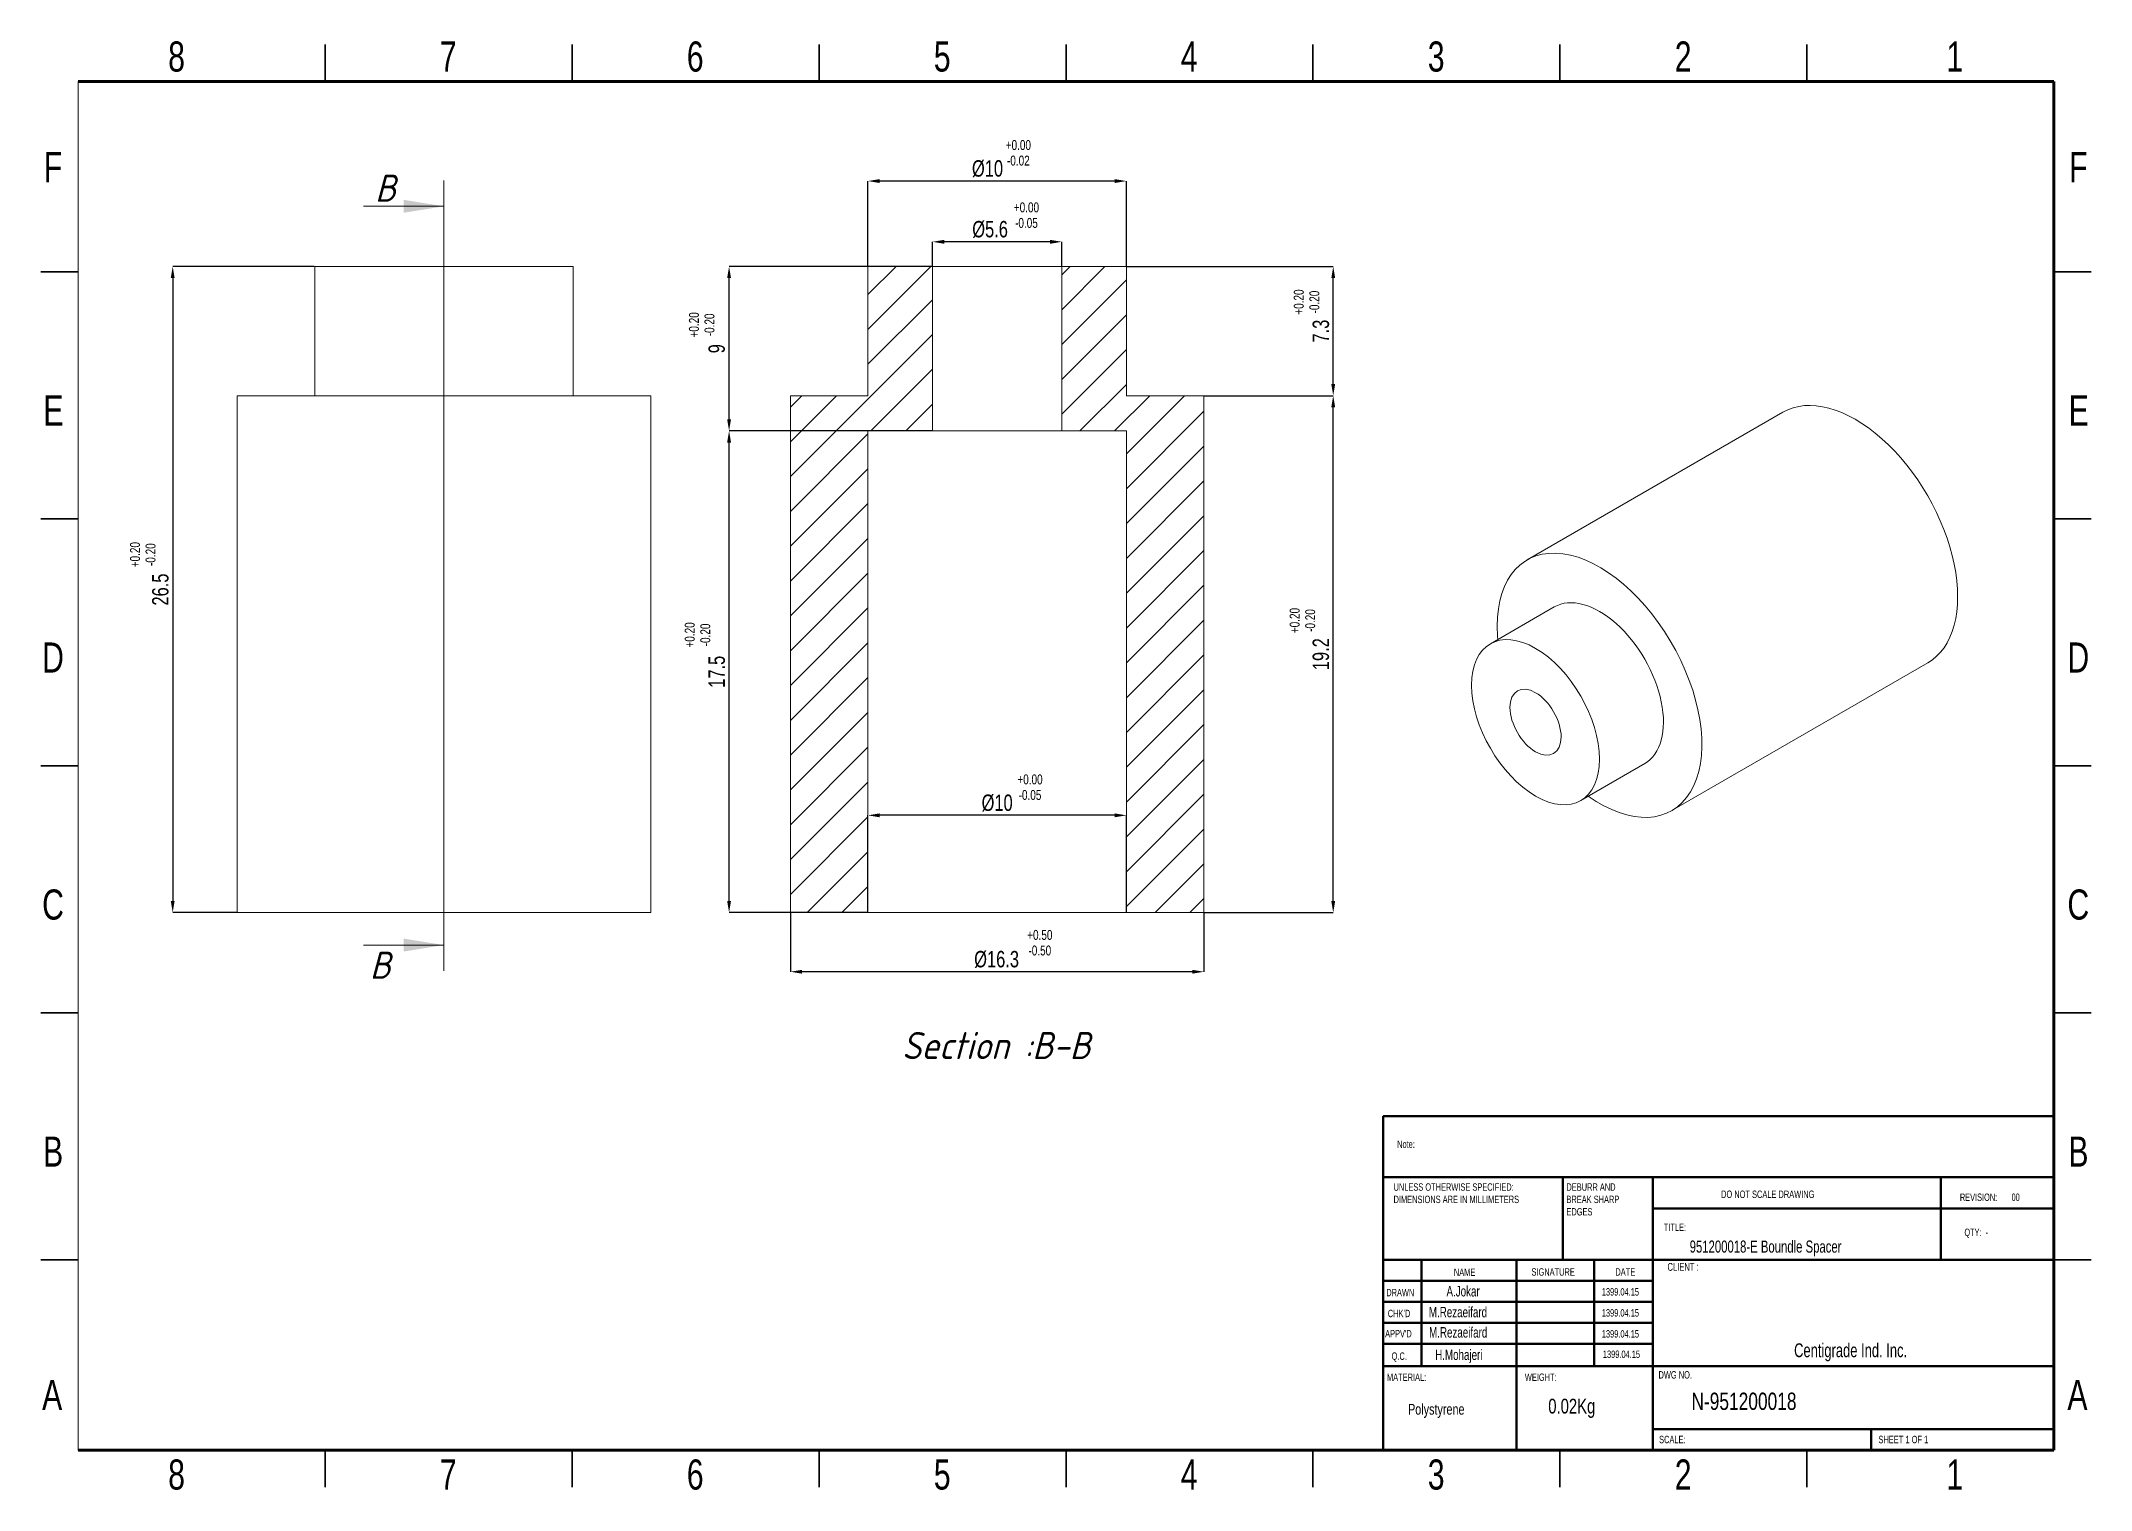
# Model space of a CAD drawing. Header units: millimetres. Extents: x 1047 to 1841, y 209 to 770.
import ezdxf

# ---------------------------------------------------------------- set-up
doc = ezdxf.new("R2010")
doc.units = ezdxf.units.MM
doc.styles.add('GENISO', font='geniso.shx', dxfattribs={"oblique": 15})
doc.styles.add('SLDTEXTSTYLE0', font='TXT', dxfattribs={"width": 0.75})
doc.styles.add('SLDTEXTSTYLE1', font='TXT', dxfattribs={"width": 0.686449})
doc.styles.add('SLDTEXTSTYLE2', font='TXT', dxfattribs={"width": 0.652778})
doc.styles.add('SLDTEXTSTYLE3', font='TXT', dxfattribs={"width": 0.692308})
doc.styles.add('SLDTEXTSTYLE4', font='TXT', dxfattribs={"width": 0.7})
doc.styles.add('SLDTEXTSTYLE5', font='TXT', dxfattribs={"width": 0.678571})
doc.dimstyles.new('SLDDIMSTYLE30', dxfattribs={"dimscale": 3, "dimtxt": 2.116667, "dimasz": 1.5, "dimexe": 0, "dimexo": 0.0625, "dimgap": 0.529167, "dimtad": 1, "dimdec": 0, "dimlfac": 3, "dimrnd": 1e-09, "dimzin": 12, "dimdsep": 46, "dimtxsty": 'SLDTEXTSTYLE0', "dimcen": 0.09, "dimadec": 0, "dimazin": 3, "dimtfac": 1, "dimtdec": 0, "dimtofl": 0, "dimtmove": 0, "dimatfit": 3, "dimfxl": 1, "dimfrac": 2, "dimtolj": 1, "dimtzin": 12, "dimarcsym": 0})

# ---------------------------------------------------------------- blocks, each defined once
blk = doc.blocks.new('SW_NOTE_62')
at = {"color": 0, "linetype": 'Continuous', "lineweight": 0, "char_height": 1.5, "attachment_point": 1, "style": 'SLDTEXTSTYLE0'}
for s, insert in [('UNLESS OTHERWISE SPECIFIED:', (0, 1.93)), ('DIMENSIONS ARE IN MILLIMETERS', (0, -0.57))]:
    blk.add_mtext(s, dxfattribs=dict(at, insert=insert))
blk = doc.blocks.new('SW_NOTE_63')
at = {"color": 0, "linetype": 'Continuous', "lineweight": 0, "char_height": 1.5, "attachment_point": 1, "style": 'SLDTEXTSTYLE0'}
for s, insert in [('DEBURR AND', (0, 1.93)), ('BREAK SHARP', (0, -0.57)), ('EDGES', (0, -3.07))]:
    blk.add_mtext(s, dxfattribs=dict(at, insert=insert))
blk = doc.blocks.new('*D3')
at = {"color": 0, "linetype": 'Continuous', "lineweight": -2, "transparency": 16777216}
for p, q in [((1497.43, 632.25), (1547.32, 632.25)), ((1547.32, 436.75), (1547.32, 627.75)), ((1497.43, 432.25), (1547.32, 432.25))]:
    blk.add_line(p, q, dxfattribs=at)
at = {"color": 0, "linetype": 'Continuous', "transparency": 16777216}
for points in [[(1546.57, 627.75), (1548.07, 627.75), (1547.32, 632.25)], [(1546.57, 436.75), (1548.07, 436.75), (1547.32, 432.25)]]:
    blk.add_solid(points, dxfattribs=at)
at = {"layer": 'Defpoints', "color": 0, "linetype": 'Continuous', "transparency": 16777216}
for p in [(1497.25, 632.25), (1547.32, 632.25), (1497.25, 432.25)]:
    blk.add_point(p, dxfattribs=at)
at = {"color": 0, "linetype": 'Continuous', "lineweight": 18, "transparency": 16777216, "insert": (1542.56, 532.25), "char_height": 6.35, "attachment_point": 5, "rotation": 90, "style": 'SLDTEXTSTYLE0'}
blk.add_mtext('\\A1;19.2', dxfattribs=at)
blk = doc.blocks.new('*D4')
at = {"color": 0, "linetype": 'Continuous', "lineweight": -2, "transparency": 16777216}
for p, q in [((1467.43, 682.25), (1547.32, 682.25)), ((1547.32, 636.75), (1547.32, 677.75)), ((1497.43, 632.25), (1547.32, 632.25))]:
    blk.add_line(p, q, dxfattribs=at)
at = {"color": 0, "linetype": 'Continuous', "transparency": 16777216}
for points in [[(1546.57, 677.75), (1548.07, 677.75), (1547.32, 682.25)], [(1546.57, 636.75), (1548.07, 636.75), (1547.32, 632.25)]]:
    blk.add_solid(points, dxfattribs=at)
at = {"layer": 'Defpoints', "color": 0, "linetype": 'Continuous', "transparency": 16777216}
for p in [(1467.25, 682.25), (1547.32, 682.25), (1497.25, 632.25)]:
    blk.add_point(p, dxfattribs=at)
at = {"color": 0, "linetype": 'Continuous', "lineweight": 18, "transparency": 16777216, "insert": (1542.56, 657.25), "char_height": 6.35, "attachment_point": 5, "rotation": 90, "style": 'SLDTEXTSTYLE0'}
blk.add_mtext('\\A1;7.3', dxfattribs=at)
blk = doc.blocks.new('*D5')
at = {"color": 0, "linetype": 'Continuous', "lineweight": -2, "transparency": 16777216}
for p, q in [((1152.98, 682.25), (1098.19, 682.25)), ((1098.19, 677.75), (1098.19, 436.75)), ((1122.98, 432.25), (1098.19, 432.25))]:
    blk.add_line(p, q, dxfattribs=at)
at = {"color": 0, "linetype": 'Continuous', "transparency": 16777216}
for points in [[(1097.44, 677.75), (1098.94, 677.75), (1098.19, 682.25)], [(1097.44, 436.75), (1098.94, 436.75), (1098.19, 432.25)]]:
    blk.add_solid(points, dxfattribs=at)
at = {"layer": 'Defpoints', "color": 0, "linetype": 'Continuous', "transparency": 16777216}
for p in [(1153.17, 682.25), (1098.19, 432.25), (1123.17, 432.25)]:
    blk.add_point(p, dxfattribs=at)
at = {"color": 0, "linetype": 'Continuous', "lineweight": 18, "transparency": 16777216, "insert": (1093.43, 557.25), "char_height": 6.35, "attachment_point": 5, "rotation": 90, "style": 'SLDTEXTSTYLE0'}
blk.add_mtext('\\A1;26.5', dxfattribs=at)
blk = doc.blocks.new('*D6')
at = {"color": 0, "linetype": 'Continuous', "lineweight": -2, "transparency": 16777216}
for p, q in [((1367.25, 432.44), (1367.25, 469.9)), ((1462.75, 469.9), (1371.75, 469.9)), ((1467.25, 432.44), (1467.25, 469.9))]:
    blk.add_line(p, q, dxfattribs=at)
at = {"color": 0, "linetype": 'Continuous', "transparency": 16777216}
for points in [[(1371.75, 470.65), (1371.75, 469.15), (1367.25, 469.9)], [(1462.75, 470.65), (1462.75, 469.15), (1467.25, 469.9)]]:
    blk.add_solid(points, dxfattribs=at)
at = {"layer": 'Defpoints', "color": 0, "linetype": 'Continuous', "transparency": 16777216}
for p in [(1367.25, 469.9), (1367.25, 432.25), (1467.25, 432.25)]:
    blk.add_point(p, dxfattribs=at)
at = {"color": 0, "linetype": 'Continuous', "lineweight": 18, "transparency": 16777216, "insert": (1417.25, 474.66), "char_height": 6.35, "attachment_point": 5, "style": 'SLDTEXTSTYLE0'}
blk.add_mtext('\\A1;%%C10', dxfattribs=at)
blk = doc.blocks.new('*D7')
at = {"color": 0, "linetype": 'Continuous', "lineweight": -2, "transparency": 16777216}
for p, q in [((1392.25, 682.44), (1392.25, 691.81)), ((1437.75, 691.81), (1396.75, 691.81)), ((1442.25, 682.44), (1442.25, 691.81))]:
    blk.add_line(p, q, dxfattribs=at)
at = {"color": 0, "linetype": 'Continuous', "transparency": 16777216}
for points in [[(1396.75, 692.56), (1396.75, 691.06), (1392.25, 691.81)], [(1437.75, 692.56), (1437.75, 691.06), (1442.25, 691.81)]]:
    blk.add_solid(points, dxfattribs=at)
at = {"layer": 'Defpoints', "color": 0, "linetype": 'Continuous', "transparency": 16777216}
for p in [(1392.25, 691.81), (1392.25, 682.25), (1442.25, 682.25)]:
    blk.add_point(p, dxfattribs=at)
at = {"color": 0, "linetype": 'Continuous', "lineweight": 18, "transparency": 16777216, "insert": (1414.52, 696.58), "char_height": 6.35, "attachment_point": 5, "style": 'SLDTEXTSTYLE0'}
blk.add_mtext('\\A1;%%C5.6', dxfattribs=at)
blk = doc.blocks.new('*D8')
at = {"color": 0, "linetype": 'Continuous', "lineweight": -2, "transparency": 16777216}
for p, q in [((1367.25, 682.44), (1367.25, 715.31)), ((1462.75, 715.31), (1371.75, 715.31)), ((1467.25, 682.44), (1467.25, 715.31))]:
    blk.add_line(p, q, dxfattribs=at)
at = {"color": 0, "linetype": 'Continuous', "transparency": 16777216}
for points in [[(1371.75, 716.06), (1371.75, 714.56), (1367.25, 715.31)], [(1462.75, 716.06), (1462.75, 714.56), (1467.25, 715.31)]]:
    blk.add_solid(points, dxfattribs=at)
at = {"layer": 'Defpoints', "color": 0, "linetype": 'Continuous', "transparency": 16777216}
for p in [(1367.25, 715.31), (1367.25, 682.25), (1467.25, 682.25)]:
    blk.add_point(p, dxfattribs=at)
at = {"color": 0, "linetype": 'Continuous', "lineweight": 18, "transparency": 16777216, "insert": (1413.52, 720.08), "char_height": 6.35, "attachment_point": 5, "style": 'SLDTEXTSTYLE0'}
blk.add_mtext('\\A1;%%C10', dxfattribs=at)
blk = doc.blocks.new('*D9')
at = {"color": 0, "linetype": 'Continuous', "lineweight": -2, "transparency": 16777216}
for p, q in [((1337.25, 432.06), (1337.25, 409.37)), ((1497.25, 432.06), (1497.25, 409.37)), ((1492.75, 409.37), (1341.75, 409.37))]:
    blk.add_line(p, q, dxfattribs=at)
at = {"color": 0, "linetype": 'Continuous', "transparency": 16777216}
for points in [[(1341.75, 410.12), (1341.75, 408.62), (1337.25, 409.37)], [(1492.75, 410.12), (1492.75, 408.62), (1497.25, 409.37)]]:
    blk.add_solid(points, dxfattribs=at)
at = {"layer": 'Defpoints', "color": 0, "linetype": 'Continuous', "transparency": 16777216}
for p in [(1337.25, 432.25), (1497.25, 432.25), (1337.25, 409.37)]:
    blk.add_point(p, dxfattribs=at)
at = {"color": 0, "linetype": 'Continuous', "lineweight": 18, "transparency": 16777216, "insert": (1417.04, 414.14), "char_height": 6.35, "attachment_point": 5, "style": 'SLDTEXTSTYLE0'}
blk.add_mtext('\\A1;%%C16.3', dxfattribs=at)
blk = doc.blocks.new('*D10')
at = {"color": 0, "linetype": 'Continuous', "lineweight": -2, "transparency": 16777216}
for p, q in [((1367.06, 618.62), (1313.51, 618.62)), ((1313.51, 436.75), (1313.51, 614.12)), ((1367.06, 432.25), (1313.51, 432.25))]:
    blk.add_line(p, q, dxfattribs=at)
at = {"color": 0, "linetype": 'Continuous', "transparency": 16777216}
for points in [[(1312.76, 614.12), (1314.26, 614.12), (1313.51, 618.62)], [(1312.76, 436.75), (1314.26, 436.75), (1313.51, 432.25)]]:
    blk.add_solid(points, dxfattribs=at)
at = {"layer": 'Defpoints', "color": 0, "linetype": 'Continuous', "transparency": 16777216}
for p in [(1313.51, 618.62), (1367.25, 618.62), (1367.25, 432.25)]:
    blk.add_point(p, dxfattribs=at)
at = {"color": 0, "linetype": 'Continuous', "lineweight": 18, "transparency": 16777216, "insert": (1308.75, 525.44), "char_height": 6.35, "attachment_point": 5, "rotation": 90, "style": 'SLDTEXTSTYLE0'}
blk.add_mtext('\\A1;17.5', dxfattribs=at)
blk = doc.blocks.new('*D11')
at = {"color": 0, "linetype": 'Continuous', "lineweight": -2, "transparency": 16777216}
for p, q in [((1392.06, 682.25), (1313.51, 682.25)), ((1313.51, 623.12), (1313.51, 677.75)), ((1392.06, 618.62), (1313.51, 618.62))]:
    blk.add_line(p, q, dxfattribs=at)
at = {"color": 0, "linetype": 'Continuous', "transparency": 16777216}
for points in [[(1312.76, 677.75), (1314.26, 677.75), (1313.51, 682.25)], [(1312.76, 623.12), (1314.26, 623.12), (1313.51, 618.62)]]:
    blk.add_solid(points, dxfattribs=at)
at = {"layer": 'Defpoints', "color": 0, "linetype": 'Continuous', "transparency": 16777216}
for p in [(1313.51, 682.25), (1392.25, 682.25), (1392.25, 618.62)]:
    blk.add_point(p, dxfattribs=at)
at = {"color": 0, "linetype": 'Continuous', "lineweight": 18, "transparency": 16777216, "insert": (1308.75, 650.44), "char_height": 6.35, "attachment_point": 5, "rotation": 90, "style": 'SLDTEXTSTYLE0'}
blk.add_mtext('\\A1;9', dxfattribs=at)

msp = doc.modelspace()

# ---------------------------------------------------------------- hatches: boundary and pattern name
at = {"linetype": 'Continuous', "lineweight": 18}
h = msp.add_hatch(dxfattribs=at)
h.set_pattern_fill('ANSI31', scale=3)
h.set_pattern_definition([(45, (-135.259, -319.277), (-6.73519, 6.73519), [])])
h.paths.add_polyline_path([(1497.25, 632.25), (1467.25, 632.25), (1467.25, 682.25), (1442.25, 682.25), (1442.25, 618.62), (1467.25, 618.62), (1467.25, 432.25), (1497.25, 432.25)])
h.paths.add_polyline_path([(1367.25, 618.62), (1392.25, 618.62), (1392.25, 682.25), (1367.25, 682.25), (1367.25, 632.25), (1337.25, 632.25), (1337.25, 432.25), (1367.25, 432.25)])

# ---------------------------------------------------------------- linework, layer by layer
at = {"linetype": 'Continuous', "lineweight": 35}
for p, q in [((1157.15, 753.82), (1157.15, 768.16)), ((1252.73, 753.82), (1252.73, 768.16)), ((1348.31, 753.82), (1348.31, 768.16)), ((1443.9, 768.16), (1443.9, 753.82)), ((1443.9, 753.82), (1443.9, 768.16)), ((1539.48, 753.82), (1539.48, 768.16)), ((1635.07, 753.82), (1635.07, 768.16)), ((1730.65, 753.82), (1730.65, 768.16)), ((1061.56, 680.22), (1047.22, 680.22)), ((1826.24, 680.22), (1840.58, 680.22)), ((1061.56, 584.63), (1047.22, 584.63)), ((1826.24, 584.63), (1840.58, 584.63)), ((1047.22, 489.05), (1061.56, 489.05)), ((1061.56, 489.05), (1047.22, 489.05)), ((1840.58, 489.05), (1826.24, 489.05)), ((1826.24, 489.05), (1840.58, 489.05)), ((1061.56, 393.46), (1047.22, 393.46)), ((1826.24, 393.46), (1840.58, 393.46)), ((1061.56, 297.88), (1047.22, 297.88)), ((1826.24, 297.88), (1840.58, 297.88)), ((1157.15, 224.28), (1157.15, 209.94)), ((1252.73, 224.28), (1252.73, 209.94)), ((1348.31, 224.28), (1348.31, 209.94)), ((1443.9, 209.94), (1443.9, 224.28)), ((1443.9, 224.28), (1443.9, 209.94)), ((1539.48, 224.28), (1539.48, 209.94)), ((1635.07, 224.28), (1635.07, 209.94)), ((1730.65, 224.28), (1730.65, 209.94))]:
    msp.add_line(p, q, dxfattribs=at)
at = {"linetype": 'Continuous', "lineweight": 18}
msp.add_line((1061.56, 224.28), (1061.56, 753.82), dxfattribs=at)
at = {"linetype": 'Continuous', "lineweight": 70}
for p, q in [((1061.56, 753.82), (1826.24, 753.82)), ((1826.24, 753.82), (1826.24, 224.28)), ((1826.24, 224.28), (1061.56, 224.28))]:
    msp.add_line(p, q, dxfattribs=at)
at = {"color": 7, "linetype": 'Continuous', "lineweight": 18}
for p, q in [((1203.17, 715.54), (1203.17, 409.7)), ((1172.05, 705.54), (1203.17, 705.54)), ((1153.17, 682.25), (1153.17, 632.25)), ((1153.17, 682.25), (1203.17, 682.25)), ((1203.17, 682.25), (1253.17, 682.25)), ((1253.17, 632.25), (1253.17, 682.25)), ((1367.25, 682.25), (1367.25, 632.25)), ((1367.25, 682.25), (1392.25, 682.25)), ((1392.25, 682.25), (1392.25, 618.62)), ((1442.25, 682.25), (1392.25, 682.25)), ((1442.25, 618.62), (1442.25, 682.25)), ((1442.25, 682.25), (1467.25, 682.25)), ((1467.25, 632.25), (1467.25, 682.25)), ((1123.17, 632.25), (1123.17, 432.25)), ((1123.17, 632.25), (1203.17, 632.25)), ((1203.17, 632.25), (1283.17, 632.25)), ((1283.17, 432.25), (1283.17, 632.25)), ((1337.25, 632.25), (1337.25, 432.25)), ((1337.25, 632.25), (1367.25, 632.25)), ((1467.25, 632.25), (1497.25, 632.25)), ((1497.25, 432.25), (1497.25, 632.25)), ((1367.25, 618.62), (1392.25, 618.62)), ((1367.25, 618.62), (1367.25, 432.25)), ((1442.25, 618.62), (1392.25, 618.62)), ((1442.25, 618.62), (1467.25, 618.62)), ((1467.25, 432.25), (1467.25, 618.62)), ((1123.17, 432.25), (1203.17, 432.25)), ((1203.17, 432.25), (1283.17, 432.25)), ((1337.25, 432.25), (1367.25, 432.25)), ((1467.25, 432.25), (1367.25, 432.25)), ((1467.25, 432.25), (1497.25, 432.25)), ((1172.05, 419.7), (1203.17, 419.7))]:
    msp.add_line(p, q, dxfattribs=at)
at = {"linetype": 'Continuous', "lineweight": 0, "extrusion": (1e-16, 0.816497, 0.57735)}
for p, q in [((1721.37, 625.87), (1622.37, 568.72)), ((1632.87, 550.53), (1608.12, 536.24)), ((1777.37, 528.88), (1678.37, 471.72)), ((1667.87, 489.91), (1643.12, 475.62))]:
    msp.add_line(p, q, dxfattribs=at)
at = {"linetype": 'Continuous', "lineweight": 50}
for p, q in [((1566.63, 353.5), (1826.24, 353.5)), ((1566.63, 353.5), (1566.63, 329.9)), ((1566.63, 329.9), (1826.24, 329.9)), ((1566.63, 329.9), (1566.63, 224.76)), ((1636.22, 329.9), (1636.22, 297.88)), ((1671.01, 329.9), (1671.01, 224.28)), ((1782.44, 297.88), (1782.44, 329.9)), ((1826.24, 317.71), (1671.01, 317.71)), ((1826.24, 297.88), (1566.63, 297.88)), ((1581.54, 297.88), (1581.54, 256.78)), ((1618.23, 297.88), (1618.23, 224.76)), ((1648.27, 297.88), (1648.27, 256.78)), ((1671.01, 224.76), (1671.01, 297.88)), ((1671.01, 289.75), (1566.63, 289.75)), ((1671.01, 281.63), (1566.63, 281.63)), ((1671.01, 273.5), (1566.63, 273.5)), ((1671.01, 265.38), (1566.63, 265.38)), ((1586.51, 256.78), (1566.63, 256.78)), ((1586.51, 256.78), (1826.24, 256.78)), ((1671.01, 232.4), (1826.24, 232.4)), ((1755.51, 224.28), (1755.51, 232.4))]:
    msp.add_line(p, q, dxfattribs=at)
at = {"linetype": 'Continuous', "lineweight": 0}
for centre, major_axis, start_param, end_param in [((1749.37, 577.37), (28, -48.5), 0, 3.141593), ((1650.37, 520.22), (28, -48.5), -0.895665, 3.926991), ((1650.37, 520.22), (17.5, -30.31), 0, 3.141593), ((1625.62, 505.93), (-17.5, 30.31), -5.497787, 0.785398), ((1650.37, 520.22), (28, -48.5), -2.356194, -2.245928), ((1625.62, 505.93), (-7, 12.12), -5.497787, 0.785398)]:
    msp.add_ellipse(centre, major_axis=major_axis, ratio=0.57735, start_param=start_param, end_param=end_param, dxfattribs=at)
at = {"color": 7, "linetype": 'Continuous', "lineweight": 18}
for points in [[(1203.17, 705.54), (1187.61, 708.03), (1187.61, 703.05)], [(1203.17, 419.7), (1187.61, 422.19), (1187.61, 417.21)]]:
    msp.add_solid(points, dxfattribs=at)

# ---------------------------------------------------------------- block references
at = {"linetype": 'Continuous', "lineweight": 0, "xscale": 1.911693675493353, "yscale": 1.911693675493353, "zscale": 1.911693675493353}
for name, p in [('SW_NOTE_62', (1570.66, 323.82)), ('SW_NOTE_63', (1637.57, 323.82))]:
    msp.add_blockref(name, p, dxfattribs=at)

# ---------------------------------------------------------------- texts
at = {"linetype": 'Continuous', "lineweight": 0}
for s, insert, char_height, attachment_point, style in [('8', (1099.68, 769.33), 11.65, 2, 'SLDTEXTSTYLE0'), ('7', (1204.82, 769.33), 11.65, 2, 'SLDTEXTSTYLE0'), ('6', (1300.4, 769.33), 11.65, 2, 'SLDTEXTSTYLE0'), ('5', (1395.99, 769.33), 11.65, 2, 'SLDTEXTSTYLE0'), ('4', (1491.57, 769.33), 11.65, 2, 'SLDTEXTSTYLE0'), ('3', (1587.16, 769.33), 11.65, 2, 'SLDTEXTSTYLE0'), ('2', (1682.74, 769.33), 11.65, 2, 'SLDTEXTSTYLE0'), ('1', (1787.89, 769.33), 11.65, 2, 'SLDTEXTSTYLE0'), ('F', (1051.88, 726.53), 11.65, 2, 'SLDTEXTSTYLE0'), ('F', (1835.67, 726.53), 11.65, 2, 'SLDTEXTSTYLE0'), ('E', (1052.02, 632.38), 11.65, 2, 'SLDTEXTSTYLE0'), ('E', (1835.82, 632.38), 11.65, 2, 'SLDTEXTSTYLE0'), ('D', (1051.87, 536.79), 11.65, 2, 'SLDTEXTSTYLE0'), ('D', (1835.66, 536.79), 11.65, 2, 'SLDTEXTSTYLE0'), ('C', (1051.88, 441.21), 11.65, 2, 'SLDTEXTSTYLE0'), ('C', (1835.67, 441.21), 11.65, 2, 'SLDTEXTSTYLE0'), ('B', (1051.91, 345.62), 11.65, 2, 'SLDTEXTSTYLE0'), ('Note:', (1572.04, 344.08), 2.868, 1, 'SLDTEXTSTYLE0'), ('B', (1835.71, 345.62), 11.65, 2, 'SLDTEXTSTYLE0'), ('DO NOT SCALE DRAWING', (1697.42, 324.71), 2.8675, 1, 'SLDTEXTSTYLE0'), ('REVISION:       00', (1789.83, 323.56), 2.8675, 1, 'SLDTEXTSTYLE2'), ('TITLE:', (1675.24, 311.96), 2.868, 1, 'SLDTEXTSTYLE0'), ('QTY:  -', (1791.59, 309.99), 2.868, 1, 'SLDTEXTSTYLE5'), ('951200018-E Boundle Spacer', (1685.26, 305.38), 4.6836, 1, 'SLDTEXTSTYLE4'), ('NAME', (1594.01, 294.54), 2.868, 1, 'SLDTEXTSTYLE0'), ('SIGNATURE', (1624.04, 294.65), 2.868, 1, 'SLDTEXTSTYLE0'), ('DATE', (1656.51, 294.65), 2.868, 1, 'SLDTEXTSTYLE0'), ('CLIENT :', (1676.67, 296.7), 3.035, 1, 'SLDTEXTSTYLE4'), ('DRAWN', (1567.86, 286.67), 2.868, 1, 'SLDTEXTSTYLE1'), ('A.Jokar', (1591.16, 287.78), 4.046, 1, 'SLDTEXTSTYLE4'), ('1399.04.15', (1651.26, 286.95), 2.868, 1, 'SLDTEXTSTYLE0'), ("CHK'D", (1568.43, 278.59), 2.868, 1, 'SLDTEXTSTYLE0'), ('M.Rezaeifard', (1584.33, 279.71), 4.0464, 1, 'SLDTEXTSTYLE4'), ('1399.04.15', (1651.26, 278.82), 2.868, 1, 'SLDTEXTSTYLE0'), ("APPV'D", (1567.4, 270.76), 2.868, 1, 'SLDTEXTSTYLE0'), ('M.Rezaeifard', (1584.41, 271.88), 4.0464, 1, 'SLDTEXTSTYLE4'), ('1399.04.15', (1651.26, 270.7), 2.868, 1, 'SLDTEXTSTYLE0'), ('Q.C.', (1569.91, 262.08), 2.868, 1, 'SLDTEXTSTYLE0'), ('H.Mohajeri', (1586.77, 263.2), 4.046, 1, 'SLDTEXTSTYLE4'), ('1399.04.15', (1651.66, 262.81), 2.868, 1, 'SLDTEXTSTYLE0'), ('Centigrade Ind. Inc.', (1725.68, 265.59), 5.3527, 1, 'SLDTEXTSTYLE4'), ('MATERIAL:', (1568.11, 253.92), 2.868, 1, 'SLDTEXTSTYLE0'), ('WEIGHT:', (1621.48, 253.92), 2.865, 1, 'SLDTEXTSTYLE0'), ('DWG NO.', (1673.21, 254.84), 2.868, 1, 'SLDTEXTSTYLE0'), ('A', (1051.54, 251.47), 11.65, 2, 'SLDTEXTSTYLE0'), ('N-951200018', (1685.94, 246.53), 6.6909, 1, 'SLDTEXTSTYLE0'), ('A', (1835.33, 251.47), 11.65, 2, 'SLDTEXTSTYLE0'), ('Polystyrene', (1576.27, 242.17), 4.1712, 1, 'SLDTEXTSTYLE0'), ('0.02Kg', (1630.53, 244.17), 5.73, 1, 'SLDTEXTSTYLE0'), ('SCALE:', (1673.44, 229.82), 2.868, 1, 'SLDTEXTSTYLE0'), ('SHEET 1 OF 1', (1758.33, 229.82), 2.8675, 1, 'SLDTEXTSTYLE3'), ('8', (1099.68, 220.67), 11.65, 2, 'SLDTEXTSTYLE0'), ('7', (1204.82, 220.67), 11.65, 2, 'SLDTEXTSTYLE0'), ('6', (1300.4, 220.67), 11.65, 2, 'SLDTEXTSTYLE0'), ('5', (1395.99, 220.67), 11.65, 2, 'SLDTEXTSTYLE0'), ('4', (1491.57, 220.67), 11.65, 2, 'SLDTEXTSTYLE0'), ('3', (1587.16, 220.67), 11.65, 2, 'SLDTEXTSTYLE0'), ('2', (1682.74, 220.67), 11.65, 2, 'SLDTEXTSTYLE0'), ('1', (1787.89, 220.67), 11.65, 2, 'SLDTEXTSTYLE0')]:
    msp.add_mtext(s, dxfattribs=dict(at, insert=insert, char_height=char_height, attachment_point=attachment_point, style=style))
at = {"color": 7, "linetype": 'Continuous', "lineweight": 18}
for s, insert, char_height, attachment_point, style in [('\\A1;+0.00', (1425.46, 731.18), 3.852, 2, 'SLDTEXTSTYLE0'), ('\\A1;-0.02', (1425.46, 725.16), 3.852, 2, 'SLDTEXTSTYLE0'), ('B', (1180.52, 712.55), 10.5, 5, 'GENISO'), ('\\A1;+0.00', (1428.59, 707.06), 3.852, 2, 'SLDTEXTSTYLE0'), ('\\A1;-0.05', (1428.59, 701.04), 3.852, 2, 'SLDTEXTSTYLE0'), ('\\A1;+0.00', (1429.97, 485.72), 3.852, 2, 'SLDTEXTSTYLE0'), ('\\A1;-0.05', (1429.97, 479.71), 3.852, 2, 'SLDTEXTSTYLE0'), ('\\A1;+0.50', (1433.77, 425.55), 3.852, 2, 'SLDTEXTSTYLE0'), ('B', (1178.5, 411.89), 10.5, 5, 'GENISO'), ('\\A1;-0.50', (1433.77, 419.53), 3.852, 2, 'SLDTEXTSTYLE0'), ('Section :B-B', (1416.89, 380.82), 10.5, 5, 'GENISO')]:
    msp.add_mtext(s, dxfattribs=dict(at, insert=insert, char_height=char_height, attachment_point=attachment_point, style=style))
at = {"color": 7, "linetype": 'Continuous', "lineweight": 18, "char_height": 3.852, "attachment_point": 2, "rotation": 90, "style": 'SLDTEXTSTYLE0'}
for s, insert in [('\\A1;+0.20', (1532.05, 668.5)), ('\\A1;-0.20', (1538.07, 668.5)), ('\\A1;+0.20', (1297.98, 659.67)), ('\\A1;-0.20', (1303.99, 659.67)), ('\\A1;+0.20', (1081.67, 570.76)), ('\\A1;-0.20', (1087.68, 570.76)), ('\\A1;+0.20', (1530.45, 545.27)), ('\\A1;-0.20', (1536.47, 545.27)), ('\\A1;+0.20', (1296.35, 539.7)), ('\\A1;-0.20', (1302.37, 539.7))]:
    msp.add_mtext(s, dxfattribs=dict(at, insert=insert))

# ---------------------------------------------------------------- dimensions: what is measured, and where the dimension line sits
at = {"color": 7, "linetype": 'Continuous', "lineweight": 18}
for base, p1, p2, text, picture, middle in [((1367.25, 715.31), (1467.25, 682.25), (1367.25, 682.25), '%%C10', '*D8', (1413.52, 715.31)), ((1392.25, 691.81), (1442.25, 682.25), (1392.25, 682.25), '%%C5.6', '*D7', (1414.52, 691.81)), ((1337.25, 409.37), (1497.25, 432.25), (1337.25, 432.25), '%%C16.3', '*D9', (1417.04, 409.37))]:
    dim = msp.add_linear_dim(base=base, p1=p1, p2=p2, text=text, dimstyle='SLDDIMSTYLE30', dxfattribs=at)
    dim.commit()
    dim.dimension.update_dxf_attribs({"geometry": picture, "text_midpoint": middle, "dimtype": 160})
dim = msp.add_linear_dim(base=(1098.19, 432.25), p1=(1153.17, 682.25), p2=(1123.17, 432.25), angle=90, text='26.5', dimstyle='SLDDIMSTYLE30', dxfattribs=at)
dim.commit()
dim.dimension.update_dxf_attribs({"geometry": '*D5', "text_midpoint": (1098.19, 557.25), "dimtype": 160})
for base, p1, p2, text, picture, middle in [((1313.51, 682.25), (1392.25, 618.62), (1392.25, 682.25), '9', '*D11', (1308.75, 650.44)), ((1547.32, 682.25), (1497.25, 632.25), (1467.25, 682.25), '7.3', '*D4', (1542.56, 657.25)), ((1547.32, 632.25), (1497.25, 432.25), (1497.25, 632.25), '19.2', '*D3', (1542.56, 532.25)), ((1313.51, 618.62), (1367.25, 432.25), (1367.25, 618.62), '17.5', '*D10', (1308.75, 525.44))]:
    dim = msp.add_linear_dim(base=base, p1=p1, p2=p2, angle=90, text=text, dimstyle='SLDDIMSTYLE30', dxfattribs=at)
    dim.commit()
    dim.dimension.update_dxf_attribs({"geometry": picture, "text_midpoint": middle})
dim = msp.add_linear_dim(base=(1367.25, 469.9), p1=(1467.25, 432.25), p2=(1367.25, 432.25), text='%%C10', dimstyle='SLDDIMSTYLE30', dxfattribs=at)
dim.commit()
dim.dimension.update_dxf_attribs({"geometry": '*D6', "text_midpoint": (1417.25, 474.66)})

doc.saveas('drawing.dxf')
